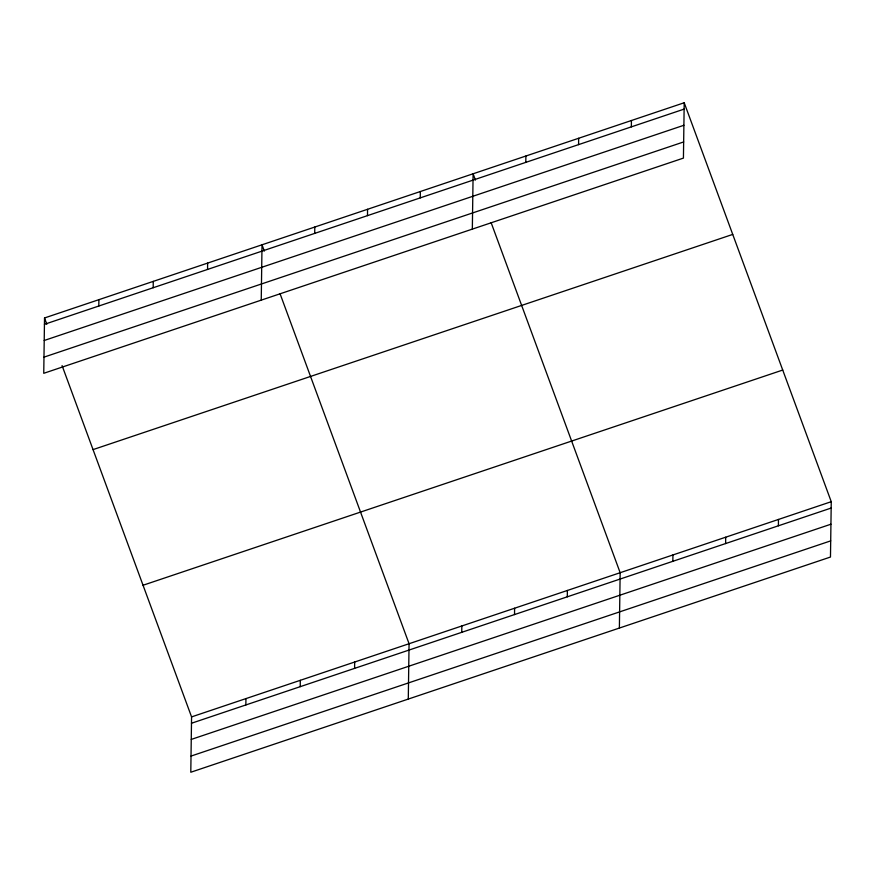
<?xml version="1.0" encoding="UTF-8"?>
<svg xmlns="http://www.w3.org/2000/svg" width="875" height="875" viewBox="0 0 875 875"><rect width="100%" height="100%" fill="white"/><g stroke="black" fill="none" stroke-linecap="round" stroke-linejoin="round"><path stroke-width="1.31" d="M44.527 317.964L43.75 373.308L683.43 158.102L684.206 102.758L44.527 317.964L46.834 324.231M98.809 306.031L98.897 299.677M153.18 287.733L153.267 281.378M62.081 365.608L191.57 716.898L190.794 772.242L830.473 557.036L831.25 501.692L684.206 102.758M207.55 269.445L207.638 263.091M245.853 704.955L245.941 698.6M261.242 300.136L262.019 244.792L264.327 251.07M300.223 686.667L300.311 680.312M314.705 233.395L314.792 227.041M354.594 668.38L354.681 662.025M367.478 215.644L367.566 209.289M408.286 699.07L409.062 643.727L280.044 293.694M420.252 197.892L420.339 191.537M461.748 632.33L461.836 625.975M472.336 229.119L473.113 173.775L475.42 180.053M514.522 614.578L514.609 608.223M525.798 162.378L525.886 156.023M567.295 596.816L567.383 590.461M578.572 144.627L578.659 138.272M619.38 628.053L620.156 572.709L491.138 222.677M631.345 126.875L631.433 120.52M672.842 561.312L672.93 554.958M725.616 543.561L725.703 537.206M778.389 525.798L778.477 519.444M44.439 324.319L684.119 109.113M44.209 340.484L683.889 125.278M43.98 357.142L683.659 141.936M93.045 449.608L732.736 234.412M143.041 585.255L782.731 370.048M191.57 716.898L831.25 501.692M191.472 723.253L831.162 508.047M191.253 739.419L830.933 524.212M191.023 756.077L830.703 540.87"/></g></svg>
